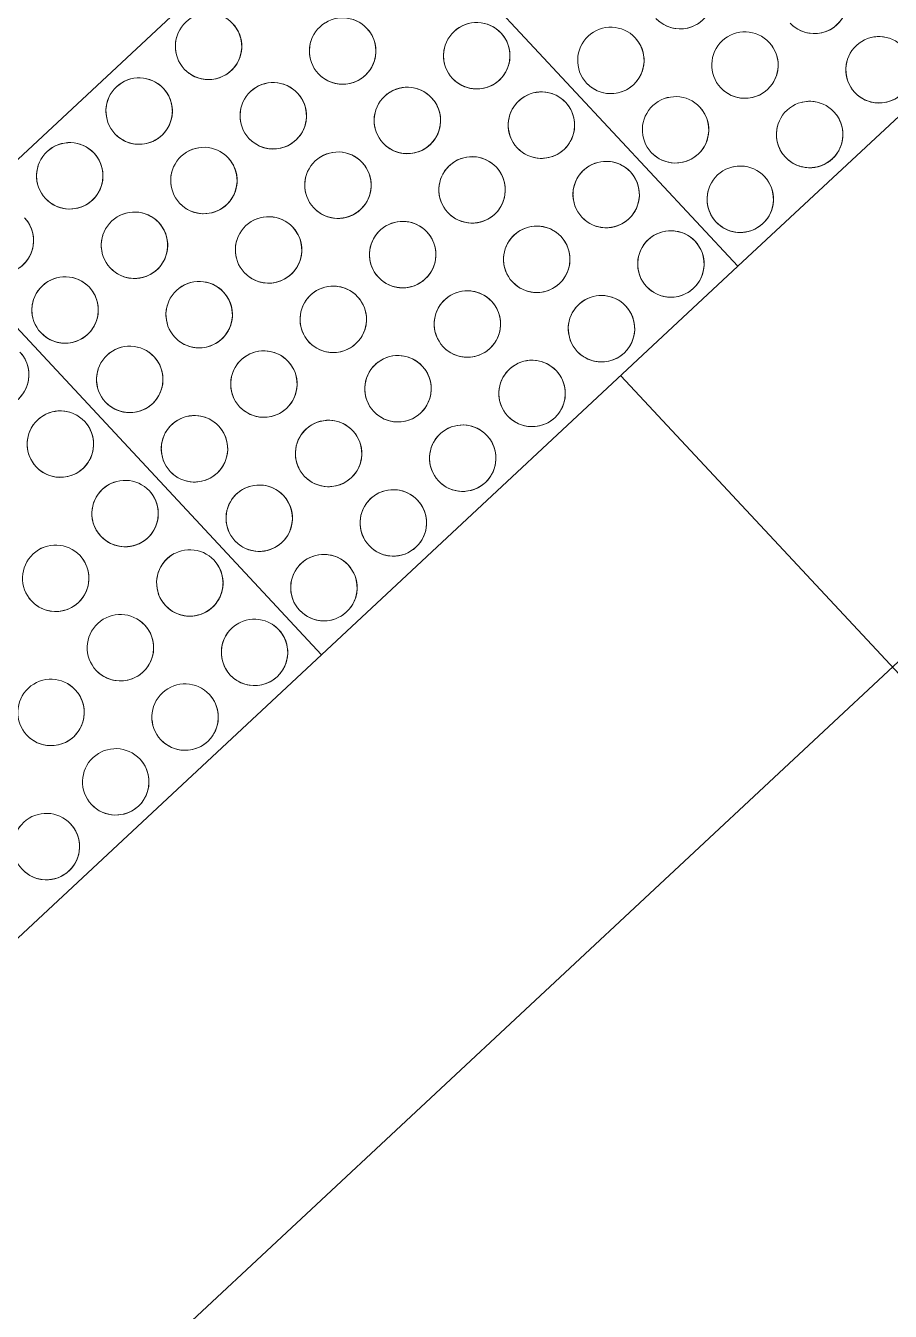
# Model space of a CAD drawing. Header units: millimetres. Extents: x -71377 to 516042, y -145869 to 441446.
# Drawn here: x 154017 to 154473, y 97755 to 98432 of the extents above; entities that cross this region are included whole.
import ezdxf

# ---------------------------------------------------------------- set-up
doc = ezdxf.new("R2010")
doc.units = ezdxf.units.MM
doc.header["$LTSCALE"] = 1000
doc.layers.add('A-hat', color=251, linetype='Continuous', lineweight=5)
doc.layers.add('AA_점형블럭', color=8, linetype='Continuous', lineweight=5)

# ---------------------------------------------------------------- blocks, each defined once
blk = doc.blocks.new('점자블럭_원형_개수_ - 점자블럭_원형_개수_-5701737-지반층 배치도')
at = {"layer": 'AA_점형블럭'}
for p, q in [((300, 300), (0, 300)), ((300, 0), (300, 300)), ((600, 300), (300, 300)), ((300, 300), (300, 0)), ((600, 0), (600, 300)), ((900, 300), (600, 300)), ((600, 300), (600, 0)), ((300, 0), (600, 0))]:
    blk.add_line(p, q, dxfattribs=at)
for centre, start, end in [((175, 275), 360, 180), ((175, 275), 360, 180), ((175, 275), 0, 150), ((175, 275), 0, 150), ((225, 275), 360, 180), ((225, 275), 360, 180), ((225, 275), 0, 150), ((225, 275), 0, 150), ((275, 275), 0, 180), ((275, 275), 360, 180), ((275, 275), 0, 150), ((275, 275), 0, 150), ((325, 275), 360, 180), ((325, 275), 90, 180), ((325, 275), 0, 180), ((325, 275), 90, 180), ((375, 275), 0, 180), ((375, 275), 90, 180), ((375, 275), 0, 180), ((375, 275), 90, 180), ((425, 275), 0, 180), ((425, 275), 90, 180), ((425, 275), 360, 180), ((425, 275), 90, 180), ((475, 275), 0, 180), ((475, 275), 90, 180), ((475, 275), 360, 180), ((475, 275), 90, 180), ((525, 275), 0, 180), ((525, 275), 90, 180), ((525, 275), 360, 180), ((525, 275), 90, 180), ((575, 275), 0, 180), ((575, 275), 90, 180), ((575, 275), 360, 180), ((575, 275), 90, 180), ((625, 275), 360, 180), ((625, 275), 360, 180), ((625, 275), 0, 120), ((625, 275), 0, 120), ((675, 275), 0, 180), ((675, 275), 0, 180), ((675, 275), 0, 180), ((675, 275), 0, 180), ((725, 275), 0, 180), ((725, 275), 0, 180), ((725, 275), 360, 180), ((725, 275), 360, 180), ((775, 275), 360, 180), ((775, 275), 0, 180), ((775, 275), 360, 180), ((775, 275), 0, 180), ((325, 275), 30, 60), ((325, 275), 30, 60), ((375, 275), 30, 60), ((375, 275), 30, 60), ((425, 275), 30, 60), ((425, 275), 30, 60), ((475, 275), 30, 60), ((475, 275), 30, 60), ((525, 275), 30, 60), ((525, 275), 30, 60), ((575, 275), 30, 60), ((575, 275), 30, 60), ((625, 275), 165, 180), ((625, 275), 165, 180), ((175, 275), 180, 360), ((175, 275), 180, 360), ((175, 275), 300, 360), ((175, 275), 300, 360), ((225, 275), 180, 360), ((225, 275), 180, 360), ((225, 275), 300, 360), ((225, 275), 300, 360), ((275, 275), 180, 360), ((275, 275), 180, 360), ((275, 275), 300, 360), ((275, 275), 300, 360), ((325, 275), 180, 360), ((325, 275), 180, 345), ((325, 275), 180, 360), ((325, 275), 180, 345), ((375, 275), 180, 360), ((375, 275), 180, 345), ((375, 275), 180, 360), ((375, 275), 180, 345), ((425, 275), 180, 360), ((425, 275), 180, 345), ((425, 275), 180, 360), ((425, 275), 180, 345), ((475, 275), 180, 360), ((475, 275), 180, 345), ((475, 275), 180, 360), ((475, 275), 180, 345), ((525, 275), 180, 360), ((525, 275), 180, 345), ((525, 275), 180, 360), ((525, 275), 180, 345), ((575, 275), 180, 360), ((575, 275), 180, 345), ((575, 275), 180, 360), ((575, 275), 180, 345), ((625, 275), 180, 360), ((625, 275), 180, 195), ((625, 275), 180, 360), ((625, 275), 180, 195), ((625, 275), 255, 360), ((625, 275), 255, 360), ((675, 275), 180, 360), ((675, 275), 180, 360), ((675, 275), 180, 360), ((675, 275), 180, 360), ((725, 275), 180, 360), ((725, 275), 180, 360), ((725, 275), 180, 360), ((725, 275), 180, 360), ((775, 275), 180, 360), ((775, 275), 180, 360), ((775, 275), 180, 360), ((775, 275), 180, 360), ((175, 275), 210, 240), ((175, 275), 210, 240), ((225, 275), 210, 240), ((225, 275), 210, 240), ((275, 275), 210, 240), ((275, 275), 210, 240), ((175, 225), 360, 180), ((175, 225), 0, 180), ((175, 225), 360, 180), ((175, 225), 0, 180), ((225, 225), 0, 180), ((225, 225), 0, 180), ((225, 225), 360, 180), ((225, 225), 0, 180), ((275, 225), 360, 180), ((275, 225), 0, 180), ((275, 225), 360, 180), ((275, 225), 0, 180), ((325, 225), 360, 180), ((325, 225), 90, 180), ((325, 225), 360, 180), ((325, 225), 90, 180), ((325, 225), 30, 60), ((325, 225), 30, 60), ((375, 225), 360, 180), ((375, 225), 90, 180), ((375, 225), 0, 180), ((375, 225), 90, 180), ((375, 225), 30, 60), ((375, 225), 30, 60), ((425, 225), 0, 180), ((425, 225), 90, 180), ((425, 225), 0, 180), ((425, 225), 90, 180), ((425, 225), 30, 60), ((425, 225), 30, 60), ((475, 225), 360, 180), ((475, 225), 90, 180), ((475, 225), 0, 180), ((475, 225), 90, 180), ((475, 225), 30, 60), ((475, 225), 30, 60), ((525, 225), 360, 180), ((525, 225), 90, 180), ((525, 225), 360, 180), ((525, 225), 90, 180), ((525, 225), 30, 60), ((525, 225), 30, 60), ((575, 225), 360, 180), ((575, 225), 90, 180), ((575, 225), 0, 180), ((575, 225), 90, 180), ((575, 225), 30, 60), ((575, 225), 30, 60), ((625, 225), 0, 180), ((625, 225), 0, 180), ((625, 225), 0, 165), ((625, 225), 0, 165), ((675, 225), 0, 180), ((675, 225), 0, 180), ((675, 225), 0, 180), ((675, 225), 0, 180), ((725, 225), 0, 180), ((725, 225), 0, 180), ((725, 225), 360, 180), ((725, 225), 0, 180), ((225, 225), 180, 360), ((225, 225), 180, 360), ((225, 225), 180, 360), ((225, 225), 180, 360), ((275, 225), 180, 360), ((275, 225), 180, 360), ((275, 225), 180, 360), ((275, 225), 180, 360), ((325, 225), 180, 360), ((325, 225), 180, 345), ((325, 225), 180, 360), ((325, 225), 180, 345), ((375, 225), 180, 360), ((375, 225), 180, 345), ((375, 225), 180, 360), ((375, 225), 180, 345), ((425, 225), 180, 360), ((425, 225), 180, 345), ((425, 225), 180, 360), ((425, 225), 180, 345), ((475, 225), 180, 360), ((475, 225), 180, 345), ((475, 225), 180, 360), ((475, 225), 180, 345), ((525, 225), 180, 360), ((525, 225), 180, 345), ((525, 225), 180, 360), ((525, 225), 180, 345), ((575, 225), 180, 360), ((575, 225), 180, 345), ((575, 225), 180, 360), ((575, 225), 180, 345), ((625, 225), 180, 360), ((625, 225), 180, 360), ((625, 225), 255, 360), ((625, 225), 255, 360), ((675, 225), 180, 360), ((675, 225), 180, 360), ((675, 225), 180, 360), ((675, 225), 180, 360), ((725, 225), 180, 360), ((725, 225), 180, 360), ((725, 225), 180, 360), ((725, 225), 180, 360), ((225, 175), 360, 180), ((225, 175), 0, 180), ((225, 175), 360, 180), ((225, 175), 0, 180), ((275, 175), 360, 180), ((275, 175), 0, 180), ((275, 175), 0, 180), ((275, 175), 0, 180), ((325, 175), 0, 180), ((325, 175), 90, 180), ((325, 175), 0, 180), ((325, 175), 90, 180), ((325, 175), 30, 60), ((325, 175), 30, 60), ((375, 175), 0, 180), ((375, 175), 90, 180), ((375, 175), 0, 180), ((375, 175), 90, 180), ((375, 175), 30, 60), ((375, 175), 30, 60), ((425, 175), 0, 180), ((425, 175), 90, 180), ((425, 175), 360, 180), ((425, 175), 90, 180), ((425, 175), 30, 60), ((425, 175), 30, 60), ((475, 175), 0, 180), ((475, 175), 90, 180), ((475, 175), 360, 180), ((475, 175), 90, 180), ((475, 175), 30, 60), ((475, 175), 30, 60), ((525, 175), 360, 180), ((525, 175), 90, 180), ((525, 175), 0, 180), ((525, 175), 90, 180), ((525, 175), 30, 60), ((525, 175), 30, 60), ((575, 175), 360, 180), ((575, 175), 90, 180), ((575, 175), 0, 180), ((575, 175), 90, 180), ((575, 175), 30, 60), ((575, 175), 30, 60), ((625, 175), 360, 180), ((625, 175), 0, 180), ((625, 175), 0, 165), ((625, 175), 0, 165), ((675, 175), 0, 180), ((675, 175), 0, 180), ((675, 175), 360, 180), ((675, 175), 0, 180), ((275, 175), 180, 360), ((275, 175), 180, 360), ((275, 175), 180, 360), ((275, 175), 180, 360), ((325, 175), 180, 360), ((325, 175), 180, 345), ((325, 175), 180, 360), ((325, 175), 180, 345), ((375, 175), 180, 360), ((375, 175), 180, 345), ((375, 175), 180, 360), ((375, 175), 180, 345), ((425, 175), 180, 360), ((425, 175), 180, 345), ((425, 175), 180, 360), ((425, 175), 180, 345), ((475, 175), 180, 360), ((475, 175), 180, 345), ((475, 175), 180, 360), ((475, 175), 180, 345), ((525, 175), 180, 360), ((525, 175), 180, 345), ((525, 175), 180, 360), ((525, 175), 180, 345), ((575, 175), 180, 360), ((575, 175), 180, 345), ((575, 175), 180, 360), ((575, 175), 180, 345), ((625, 175), 180, 360), ((625, 175), 180, 360), ((625, 175), 255, 360), ((625, 175), 255, 360), ((675, 175), 180, 360), ((675, 175), 180, 360), ((675, 175), 180, 360), ((675, 175), 180, 360), ((325, 125), 0, 180), ((325, 125), 15, 180), ((325, 125), 360, 180), ((325, 125), 15, 180), ((375, 125), 0, 180), ((375, 125), 15, 180), ((375, 125), 360, 180), ((375, 125), 15, 180), ((425, 125), 0, 180), ((425, 125), 15, 180), ((425, 125), 0, 180), ((425, 125), 15, 180), ((475, 125), 360, 180), ((475, 125), 15, 180), ((475, 125), 360, 180), ((475, 125), 15, 180), ((525, 125), 0, 180), ((525, 125), 15, 180), ((525, 125), 0, 180), ((525, 125), 15, 180), ((575, 125), 0, 180), ((575, 125), 15, 180), ((575, 125), 360, 180), ((575, 125), 15, 180), ((625, 125), 0, 180), ((625, 125), 0, 180), ((625, 125), 0, 105), ((625, 125), 0, 105), ((325, 125), 180, 360), ((325, 125), 180, 270), ((325, 125), 180, 360), ((325, 125), 180, 270), ((375, 125), 180, 360), ((375, 125), 180, 270), ((375, 125), 180, 360), ((375, 125), 180, 270), ((425, 125), 180, 360), ((425, 125), 180, 270), ((425, 125), 180, 360), ((425, 125), 180, 270), ((475, 125), 180, 360), ((475, 125), 180, 270), ((475, 125), 180, 360), ((475, 125), 180, 270), ((525, 125), 180, 360), ((525, 125), 180, 270), ((525, 125), 180, 360), ((525, 125), 180, 270), ((575, 125), 180, 360), ((575, 125), 180, 270), ((575, 125), 180, 360), ((575, 125), 180, 270), ((625, 125), 180, 360), ((625, 125), 180, 360), ((625, 125), 195, 360), ((625, 125), 195, 360), ((325, 125), 300, 330), ((325, 125), 300, 330), ((375, 125), 300, 330), ((375, 125), 300, 330), ((425, 125), 300, 330), ((425, 125), 300, 330), ((475, 125), 300, 330), ((475, 125), 300, 330), ((525, 125), 300, 330), ((525, 125), 300, 330), ((575, 125), 300, 330), ((575, 125), 300, 330), ((375, 75), 360, 180), ((375, 75), 15, 180), ((375, 75), 360, 180), ((375, 75), 15, 180), ((425, 75), 0, 180), ((425, 75), 15, 180), ((425, 75), 0, 180), ((425, 75), 15, 180), ((475, 75), 0, 180), ((475, 75), 15, 180), ((475, 75), 360, 180), ((475, 75), 15, 180), ((525, 75), 0, 180), ((525, 75), 15, 180), ((525, 75), 0, 180), ((525, 75), 15, 180), ((575, 75), 0, 180), ((575, 75), 15, 180), ((575, 75), 0, 180), ((575, 75), 15, 180), ((625, 75), 360, 180), ((625, 75), 0, 180), ((375, 75), 180, 360), ((375, 75), 180, 270), ((375, 75), 180, 360), ((375, 75), 180, 270), ((425, 75), 180, 360), ((425, 75), 180, 270), ((425, 75), 180, 360), ((425, 75), 180, 270), ((475, 75), 180, 360), ((475, 75), 180, 270), ((475, 75), 180, 360), ((475, 75), 180, 270), ((525, 75), 180, 360), ((525, 75), 180, 270), ((525, 75), 180, 360), ((525, 75), 180, 270), ((575, 75), 180, 360), ((575, 75), 180, 270), ((575, 75), 180, 360), ((575, 75), 180, 270), ((375, 75), 300, 330), ((375, 75), 300, 330), ((425, 75), 300, 330), ((425, 75), 300, 330), ((475, 75), 300, 330), ((475, 75), 300, 330), ((525, 75), 300, 330), ((525, 75), 300, 330), ((575, 75), 300, 330), ((575, 75), 300, 330), ((425, 25), 0, 180), ((425, 25), 15, 180), ((425, 25), 0, 180), ((425, 25), 15, 180), ((475, 25), 360, 180), ((475, 25), 15, 180), ((475, 25), 360, 180), ((475, 25), 15, 180), ((525, 25), 360, 180), ((525, 25), 15, 180), ((525, 25), 360, 180), ((525, 25), 15, 180), ((575, 25), 0, 180), ((575, 25), 15, 180), ((575, 25), 0, 180), ((575, 25), 15, 180), ((425, 25), 180, 360), ((425, 25), 180, 360), ((475, 25), 180, 360), ((475, 25), 180, 270), ((475, 25), 180, 360), ((475, 25), 180, 270), ((525, 25), 180, 360), ((525, 25), 180, 270), ((525, 25), 180, 360), ((525, 25), 180, 270), ((425, 25), 300, 330), ((425, 25), 300, 330), ((475, 25), 300, 330), ((475, 25), 300, 330), ((525, 25), 300, 330), ((525, 25), 300, 330)]:
    blk.add_arc(centre, 17.5, start, end, dxfattribs=at)
blk = doc.blocks.new('점자블럭_원형_개수_ - 점자블럭_원형_개수_-V102-지반층 배치도')
at = {"layer": 'AA_점형블럭'}
for p, q in [((300, 0), (0, 0)), ((300, -300), (300, 0)), ((600, 0), (300, 0)), ((300, 0), (300, -300)), ((600, -300), (600, 0)), ((900, 0), (600, 0)), ((600, 0), (600, -300)), ((300, -300), (600, -300))]:
    blk.add_line(p, q, dxfattribs=at)
for centre, start, end in [((175, -25), 0, 180), ((175, -25), 0, 180), ((175, -25), 0, 150), ((175, -25), 0, 150), ((225, -25), 0, 180), ((225, -25), 0, 180), ((225, -25), 0, 150), ((225, -25), 0, 150), ((275, -25), 0, 180), ((275, -25), 0, 180), ((275, -25), 0, 150), ((275, -25), 0, 150), ((325, -25), 0, 180), ((325, -25), 90, 180), ((325, -25), 0, 180), ((325, -25), 90, 180), ((325, -25), 30, 60), ((325, -25), 30, 60), ((375, -25), 0, 180), ((375, -25), 90, 180), ((375, -25), 0, 180), ((375, -25), 90, 180), ((375, -25), 30, 60), ((375, -25), 30, 60), ((425, -25), 0, 180), ((425, -25), 90, 180), ((425, -25), 0, 180), ((425, -25), 90, 180), ((425, -25), 30, 60), ((425, -25), 30, 60), ((475, -25), 0, 180), ((475, -25), 90, 180), ((475, -25), 0, 180), ((475, -25), 90, 180), ((475, -25), 30, 60), ((475, -25), 30, 60), ((525, -25), 0, 180), ((525, -25), 90, 180), ((525, -25), 0, 180), ((525, -25), 90, 180), ((525, -25), 30, 60), ((525, -25), 30, 60), ((575, -25), 0, 180), ((575, -25), 90, 180), ((575, -25), 0, 180), ((575, -25), 90, 180), ((575, -25), 30, 60), ((575, -25), 30, 60), ((625, -25), 0, 180), ((625, -25), 0, 180), ((625, -25), 0, 120), ((625, -25), 0, 120), ((675, -25), 0, 180), ((675, -25), 0, 180), ((675, -25), 0, 180), ((675, -25), 0, 180), ((725, -25), 0, 180), ((725, -25), 0, 180), ((725, -25), 0, 180), ((725, -25), 0, 180), ((775, -25), 0, 180), ((775, -25), 0, 180), ((775, -25), 0, 180), ((775, -25), 0, 180), ((175, -25), 180, 360), ((175, -25), 180, 360), ((175, -25), 300, 0), ((175, -25), 300, 0), ((225, -25), 180, 360), ((225, -25), 180, 360), ((225, -25), 300, 0), ((225, -25), 300, 0), ((275, -25), 180, 360), ((275, -25), 180, 360), ((275, -25), 300, 0), ((275, -25), 300, 0), ((325, -25), 180, 360), ((325, -25), 180, 345), ((325, -25), 180, 360), ((325, -25), 180, 345), ((375, -25), 180, 360), ((375, -25), 180, 345), ((375, -25), 180, 360), ((375, -25), 180, 345), ((425, -25), 180, 360), ((425, -25), 180, 345), ((425, -25), 180, 0), ((425, -25), 180, 345), ((475, -25), 180, 360), ((475, -25), 180, 345), ((475, -25), 180, 360), ((475, -25), 180, 345), ((525, -25), 180, 360), ((525, -25), 180, 345), ((525, -25), 180, 360), ((525, -25), 180, 345), ((575, -25), 180, 360), ((575, -25), 180, 345), ((575, -25), 180, 360), ((575, -25), 180, 345), ((625, -25), 165, 180), ((625, -25), 165, 180), ((625, -25), 180, 360), ((625, -25), 180, 195), ((625, -25), 180, 360), ((625, -25), 180, 195), ((625, -25), 255, 0), ((625, -25), 255, 0), ((675, -25), 180, 360), ((675, -25), 180, 0), ((675, -25), 180, 360), ((675, -25), 180, 0), ((725, -25), 180, 360), ((725, -25), 180, 0), ((725, -25), 180, 360), ((725, -25), 180, 360), ((775, -25), 180, 0), ((775, -25), 180, 0), ((775, -25), 180, 360), ((775, -25), 180, 0), ((175, -25), 210, 240), ((175, -25), 210, 240), ((225, -25), 210, 240), ((225, -25), 210, 240), ((275, -25), 210, 240), ((275, -25), 210, 240), ((175, -75), 0, 180), ((175, -75), 0, 180), ((175, -75), 0, 180), ((175, -75), 0, 180), ((225, -75), 0, 180), ((225, -75), 0, 180), ((225, -75), 0, 180), ((225, -75), 0, 180), ((275, -75), 0, 180), ((275, -75), 0, 180), ((275, -75), 0, 180), ((275, -75), 0, 180), ((325, -75), 0, 180), ((325, -75), 90, 180), ((325, -75), 0, 180), ((325, -75), 90, 180), ((325, -75), 30, 60), ((325, -75), 30, 60), ((375, -75), 0, 180), ((375, -75), 90, 180), ((375, -75), 0, 180), ((375, -75), 90, 180), ((375, -75), 30, 60), ((375, -75), 30, 60), ((425, -75), 0, 180), ((425, -75), 90, 180), ((425, -75), 0, 180), ((425, -75), 90, 180), ((425, -75), 30, 60), ((425, -75), 30, 60), ((475, -75), 0, 180), ((475, -75), 90, 180), ((475, -75), 0, 180), ((475, -75), 90, 180), ((475, -75), 30, 60), ((475, -75), 30, 60), ((525, -75), 0, 180), ((525, -75), 90, 180), ((525, -75), 0, 180), ((525, -75), 90, 180), ((525, -75), 30, 60), ((525, -75), 30, 60), ((575, -75), 0, 180), ((575, -75), 90, 180), ((575, -75), 0, 180), ((575, -75), 90, 180), ((575, -75), 30, 60), ((575, -75), 30, 60), ((625, -75), 0, 180), ((625, -75), 0, 180), ((625, -75), 0, 165), ((625, -75), 0, 165), ((675, -75), 0, 180), ((675, -75), 0, 180), ((675, -75), 0, 180), ((675, -75), 0, 180), ((725, -75), 0, 180), ((725, -75), 0, 180), ((725, -75), 0, 180), ((725, -75), 0, 180), ((225, -75), 180, 360), ((225, -75), 180, 0), ((225, -75), 180, 360), ((225, -75), 180, 0), ((275, -75), 180, 360), ((275, -75), 180, 0), ((275, -75), 180, 360), ((275, -75), 180, 0), ((325, -75), 180, 360), ((325, -75), 180, 345), ((325, -75), 180, 360), ((325, -75), 180, 345), ((375, -75), 180, 360), ((375, -75), 180, 345), ((375, -75), 180, 360), ((375, -75), 180, 345), ((425, -75), 180, 360), ((425, -75), 180, 345), ((425, -75), 180, 0), ((425, -75), 180, 345), ((475, -75), 180, 360), ((475, -75), 180, 345), ((475, -75), 180, 360), ((475, -75), 180, 345), ((525, -75), 180, 360), ((525, -75), 180, 345), ((525, -75), 180, 360), ((525, -75), 180, 345), ((575, -75), 180, 360), ((575, -75), 180, 345), ((575, -75), 180, 360), ((575, -75), 180, 345), ((625, -75), 180, 360), ((625, -75), 180, 360), ((625, -75), 255, 0), ((625, -75), 255, 0), ((675, -75), 180, 360), ((675, -75), 180, 0), ((675, -75), 180, 360), ((675, -75), 180, 0), ((725, -75), 180, 360), ((725, -75), 180, 360), ((725, -75), 180, 360), ((725, -75), 180, 0), ((225, -125), 0, 180), ((225, -125), 0, 180), ((225, -125), 0, 180), ((225, -125), 0, 180), ((275, -125), 0, 180), ((275, -125), 0, 180), ((275, -125), 0, 180), ((275, -125), 0, 180), ((325, -125), 0, 180), ((325, -125), 90, 180), ((325, -125), 0, 180), ((325, -125), 90, 180), ((375, -125), 0, 180), ((375, -125), 90, 180), ((375, -125), 0, 180), ((375, -125), 90, 180), ((425, -125), 0, 180), ((425, -125), 90, 180), ((425, -125), 0, 180), ((425, -125), 90, 180), ((475, -125), 0, 180), ((475, -125), 90, 180), ((475, -125), 0, 180), ((475, -125), 90, 180), ((525, -125), 0, 180), ((525, -125), 90, 180), ((525, -125), 0, 180), ((525, -125), 90, 180), ((575, -125), 0, 180), ((575, -125), 90, 180), ((575, -125), 0, 180), ((575, -125), 90, 180), ((625, -125), 0, 180), ((625, -125), 0, 180), ((625, -125), 0, 165), ((625, -125), 0, 165), ((675, -125), 0, 180), ((675, -125), 0, 180), ((675, -125), 0, 180), ((675, -125), 0, 180), ((325, -125), 30, 60), ((325, -125), 30, 60), ((375, -125), 30, 60), ((375, -125), 30, 60), ((425, -125), 30, 60), ((425, -125), 30, 60), ((475, -125), 30, 60), ((475, -125), 30, 60), ((525, -125), 30, 60), ((525, -125), 30, 60), ((575, -125), 30, 60), ((575, -125), 30, 60), ((275, -125), 180, 360), ((275, -125), 180, 0), ((275, -125), 180, 360), ((275, -125), 180, 0), ((325, -125), 180, 360), ((325, -125), 180, 345), ((325, -125), 180, 360), ((325, -125), 180, 345), ((375, -125), 180, 360), ((375, -125), 180, 345), ((375, -125), 180, 360), ((375, -125), 180, 345), ((425, -125), 180, 360), ((425, -125), 180, 345), ((425, -125), 180, 360), ((425, -125), 180, 345), ((475, -125), 180, 360), ((475, -125), 180, 345), ((475, -125), 180, 360), ((475, -125), 180, 345), ((525, -125), 180, 360), ((525, -125), 180, 345), ((525, -125), 180, 360), ((525, -125), 180, 345), ((575, -125), 180, 360), ((575, -125), 180, 345), ((575, -125), 180, 360), ((575, -125), 180, 345), ((625, -125), 180, 360), ((625, -125), 180, 0), ((625, -125), 255, 360), ((625, -125), 255, 0), ((675, -125), 180, 360), ((675, -125), 180, 360), ((675, -125), 180, 360), ((675, -125), 180, 360), ((325, -175), 0, 180), ((325, -175), 15, 180), ((325, -175), 0, 180), ((325, -175), 15, 180), ((375, -175), 0, 180), ((375, -175), 15, 180), ((375, -175), 0, 180), ((375, -175), 15, 180), ((425, -175), 0, 180), ((425, -175), 15, 180), ((425, -175), 0, 180), ((425, -175), 15, 180), ((475, -175), 0, 180), ((475, -175), 15, 180), ((475, -175), 0, 180), ((475, -175), 15, 180), ((525, -175), 0, 180), ((525, -175), 15, 180), ((525, -175), 0, 180), ((525, -175), 15, 180), ((575, -175), 0, 180), ((575, -175), 15, 180), ((575, -175), 0, 180), ((575, -175), 15, 180), ((625, -175), 0, 180), ((625, -175), 0, 180), ((625, -175), 0, 105), ((625, -175), 0, 105), ((325, -175), 180, 360), ((325, -175), 180, 270), ((325, -175), 180, 360), ((325, -175), 180, 270), ((375, -175), 180, 360), ((375, -175), 180, 270), ((375, -175), 180, 360), ((375, -175), 180, 270), ((425, -175), 180, 360), ((425, -175), 180, 270), ((425, -175), 180, 360), ((425, -175), 180, 270), ((475, -175), 180, 360), ((475, -175), 180, 270), ((475, -175), 180, 360), ((475, -175), 180, 270), ((525, -175), 180, 360), ((525, -175), 180, 270), ((525, -175), 180, 360), ((525, -175), 180, 270), ((575, -175), 180, 360), ((575, -175), 180, 270), ((575, -175), 180, 360), ((575, -175), 180, 270), ((625, -175), 180, 360), ((625, -175), 180, 360), ((625, -175), 195, 360), ((625, -175), 195, 0), ((325, -175), 300, 330), ((325, -175), 300, 330), ((375, -175), 300, 330), ((375, -175), 300, 330), ((425, -175), 300, 330), ((425, -175), 300, 330), ((475, -175), 300, 330), ((475, -175), 300, 330), ((525, -175), 300, 330), ((525, -175), 300, 330), ((575, -175), 300, 330), ((575, -175), 300, 330), ((375, -225), 0, 180), ((375, -225), 15, 180), ((375, -225), 0, 180), ((375, -225), 15, 180), ((425, -225), 0, 180), ((425, -225), 15, 180), ((425, -225), 0, 180), ((425, -225), 15, 180), ((475, -225), 0, 180), ((475, -225), 15, 180), ((475, -225), 0, 180), ((475, -225), 15, 180), ((525, -225), 0, 180), ((525, -225), 15, 180), ((525, -225), 0, 180), ((525, -225), 15, 180), ((575, -225), 0, 180), ((575, -225), 15, 180), ((575, -225), 0, 180), ((575, -225), 15, 180), ((625, -225), 0, 180), ((625, -225), 0, 180), ((375, -225), 180, 360), ((375, -225), 180, 270), ((375, -225), 180, 360), ((375, -225), 180, 270), ((425, -225), 180, 360), ((425, -225), 180, 270), ((425, -225), 180, 360), ((425, -225), 180, 270), ((475, -225), 180, 360), ((475, -225), 180, 270), ((475, -225), 180, 360), ((475, -225), 180, 270), ((525, -225), 180, 360), ((525, -225), 180, 270), ((525, -225), 180, 360), ((525, -225), 180, 270), ((575, -225), 180, 360), ((575, -225), 180, 270), ((575, -225), 180, 360), ((575, -225), 180, 270), ((375, -225), 300, 330), ((375, -225), 300, 330), ((425, -225), 300, 330), ((425, -225), 300, 330), ((475, -225), 300, 330), ((475, -225), 300, 330), ((525, -225), 300, 330), ((525, -225), 300, 330), ((575, -225), 300, 330), ((575, -225), 300, 330), ((425, -275), 0, 180), ((425, -275), 15, 180), ((425, -275), 0, 180), ((425, -275), 15, 180), ((475, -275), 0, 180), ((475, -275), 15, 180), ((475, -275), 0, 180), ((475, -275), 15, 180), ((525, -275), 0, 180), ((525, -275), 15, 180), ((525, -275), 0, 180), ((525, -275), 15, 180), ((575, -275), 0, 180), ((575, -275), 15, 180), ((575, -275), 0, 180), ((575, -275), 15, 180), ((425, -275), 180, 360), ((425, -275), 180, 360), ((475, -275), 180, 360), ((475, -275), 180, 270), ((475, -275), 180, 360), ((475, -275), 180, 270), ((525, -275), 180, 360), ((525, -275), 180, 270), ((525, -275), 180, 360), ((525, -275), 180, 270), ((425, -275), 300, 330), ((425, -275), 300, 330), ((475, -275), 300, 330), ((475, -275), 300, 330), ((525, -275), 300, 330), ((525, -275), 300, 330)]:
    blk.add_arc(centre, 17.5, start, end, dxfattribs=at)

msp = doc.modelspace()

# ---------------------------------------------------------------- hatches: boundary and pattern name
at = {"layer": 'A-hat'}
h = msp.add_hatch(dxfattribs=at)
h.set_pattern_fill('FP_25', color=256, scale=1000, style=0, pattern_type=2)
h.set_pattern_definition([(133, (154592.1, 101486.1), (-438.81, -409.2), []), (223, (154592.1, 101486.1), (409.2, -438.81), [])])
h.paths.add_polyline_path([(154599.49, 96023.64), (154892.03, 96296.44), (155028.43, 96150.17), (157017.71, 98005.21), (156881.31, 98151.48), (157320.12, 98560.68), (156297.13, 99657.71), (156187.42, 99555.41), (155161.02, 100656.09), (155124.45, 100621.99), (155329.05, 100402.59), (155292.48, 100368.49), (155087.88, 100587.89), (154056.67, 99626.28), (154261.27, 99406.87), (154224.7, 99372.77), (154020.1, 99592.18), (153983.54, 99558.08), (154389.33, 99122.92), (154352.76, 99088.82), (154557.36, 98869.42), (154520.79, 98835.32), (154316.19, 99054.72), (152955.87, 97786.2), (154549.7, 96077.04)])
h.paths.add_polyline_path([(153515, 97487.2), (153314.56, 97710.49), (154407.43, 98729.61), (154612.03, 98510.2), (153533.72, 97504.66)])

# ---------------------------------------------------------------- block references
at = {"layer": 'AA_점형블럭'}
for name, p, rotation in [('점자블럭_원형_개수_ - 점자블럭_원형_개수_-5701737-지반층 배치도', (154407.43, 98729.61), 223.0000012484763), ('점자블럭_원형_개수_ - 점자블럭_원형_개수_-V102-지반층 배치도', (154612.03, 98510.2), 223.0000012484768)]:
    msp.add_blockref(name, p, dxfattribs=dict(at, rotation=rotation))

doc.saveas('drawing.dxf')
